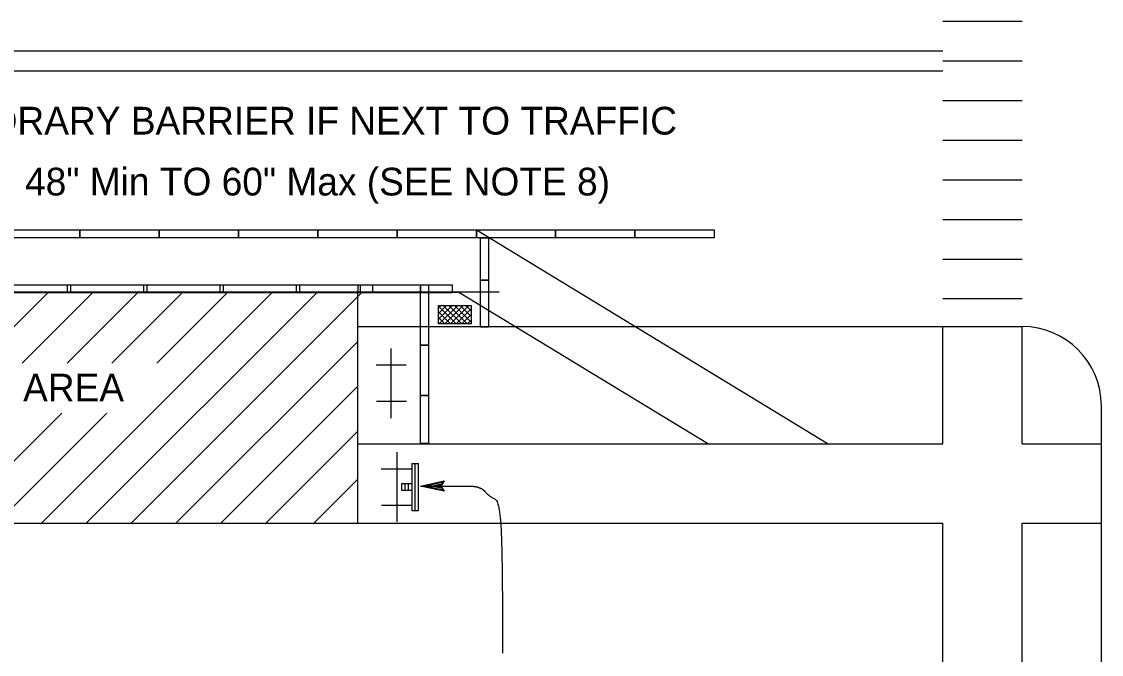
# Model space of a CAD drawing. Extents: x -893 to 867, y -474 to 712.
# Drawn here: x -99.4 to 173.1, y -58.5 to 101.2 of the extents above; entities that cross this region are included whole.
import ezdxf

# ---------------------------------------------------------------- set-up
doc = ezdxf.new("R2010")
doc.units = 0
for name, color, linetype in [('tcd_PVMT-MARKER', 7, 'Continuous'), ('temp_RAILING-TYPE-K', 7, 'Continuous'), ('temp_TRAFFIC-CONTROL', 7, 'Continuous'), ('temp_TRAFFIC-CONTROL-anno', 7, 'Continuous')]:
    doc.layers.add(name, color=color, linetype=linetype)

msp = doc.modelspace()

# ---------------------------------------------------------------- linework, layer by layer
at = {"layer": 'tcd_PVMT-MARKER'}
for p, q in [((153.1, 101.21), (133.1, 101.21)), ((-340.08, 93.8), (133.1, 93.8)), ((153.1, 91.21), (133.1, 91.21)), ((-340.08, 88.8), (133.1, 88.8)), ((153.1, 81.21), (133.1, 81.21)), ((153.1, 71.21), (133.1, 71.21)), ((153.1, 61.21), (133.1, 61.21)), ((153.1, 51.21), (133.1, 51.21)), ((15.38, 48.62), (104.18, -5.38)), ((153.1, 41.21), (133.1, 41.21)), ((-220.27, 32.93), (10.99, 32.93)), ((21.18, 32.93), (-210.08, 32.93)), ((-14.55, -25.38), (-14.55, 32.93)), ((10.99, 32.93), (73.99, -5.38)), ((153.1, 31.21), (133.1, 31.21)), ((5.79, 26.1), (9.25, 29.56)), ((5.79, 27.51), (7.84, 29.56)), ((5.79, 28.93), (6.42, 29.56)), ((5.79, 29.4), (10.27, 24.92)), ((5.79, 27.99), (8.86, 24.92)), ((6.02, 24.92), (10.67, 29.56)), ((7.04, 29.56), (11.69, 24.92)), ((7.43, 24.92), (12.08, 29.56)), ((8.45, 29.56), (13.1, 24.92)), ((8.85, 24.92), (13.5, 29.56)), ((9.87, 29.56), (14.04, 25.39)), ((10.26, 24.92), (14.04, 28.69)), ((11.28, 29.56), (14.04, 26.81)), ((11.68, 24.92), (14.04, 27.28)), ((12.7, 29.56), (14.04, 28.22)), ((5.79, 26.57), (7.45, 24.92)), ((5.79, 25.16), (6.03, 24.92)), ((13.09, 24.92), (14.04, 25.86)), ((-14.55, 24.25), (153.1, 24.25)), ((133.1, -5.38), (133.1, 24.25)), ((153.1, -5.38), (153.1, 24.25)), ((173.1, -151.21), (173.1, 4.25)), ((-14.55, -5.38), (133.1, -5.38)), ((153.1, -5.38), (173.1, -5.38)), ((153.1, -5.38), (173.1, -5.38)), ((-340.08, -25.38), (133.1, -25.38)), ((133.1, -151.21), (133.1, -25.38)), ((153.1, -151.21), (153.1, -25.38)), ((153.1, -25.38), (173.1, -25.38)), ((153.1, -25.38), (173.1, -25.38))]:
    msp.add_line(p, q, dxfattribs=at)
for points in [[(-110.52, 15.02), (-92.61, 32.93)], [(-99.21, 15.02), (-81.3, 32.93)], [(-94.35, -25.38), (-36.04, 32.93)], [(-87.9, 15.02), (-69.99, 32.93)], [(-83.04, -25.38), (-24.73, 32.93)], [(-76.58, 15.02), (-58.67, 32.93)], [(-71.73, -25.38), (-13.42, 32.93)], [(-65.27, 15.02), (-47.36, 32.93)], [(-60.41, -25.38), (-14.55, 20.49)], [(-49.1, -25.38), (-14.55, 9.17)], [(-116.98, -25.38), (-89.18, 2.42)], [(-105.67, -25.38), (-77.87, 2.42)], [(-37.78, -25.38), (-14.55, -2.14)], [(-25.64, -25.38), (-14.55, -14.28)]]:
    msp.add_lwpolyline(points, dxfattribs=at)
for points in [[(-10.71, 34.77), (9.29, 34.77), (9.29, 32.77), (-10.71, 32.77)], [(14.04, 24.92), (5.79, 24.92), (5.79, 29.56), (14.04, 29.56)]]:
    msp.add_lwpolyline(points, close=True, dxfattribs=at)
msp.add_arc((153.1, 4.25), 20, 0, 90, dxfattribs=at)
at = {"layer": 'temp_RAILING-TYPE-K'}
for p, q in [((-224.67, 48.62), (15.38, 48.62)), ((-184.55, 32.93), (-14.55, 32.93)), ((-14.55, 32.93), (1.26, 32.93))]:
    msp.add_line(p, q, dxfattribs=at)
for points in [[(-84.64, 46.62), (-104.64, 46.62), (-104.64, 48.62), (-84.64, 48.62)], [(-64.64, 46.62), (-84.64, 46.62), (-84.64, 48.62), (-64.64, 48.62)], [(-44.63, 46.62), (-64.63, 46.62), (-64.63, 48.62), (-44.63, 48.62)], [(-24.63, 46.62), (-44.63, 46.62), (-44.63, 48.62), (-24.63, 48.62)], [(-4.63, 46.62), (-24.63, 46.62), (-24.63, 48.62), (-4.63, 48.62)], [(15.38, 46.62), (-4.62, 46.62), (-4.62, 48.62), (15.38, 48.62)], [(35.38, 46.62), (15.38, 46.62), (15.38, 48.62), (35.38, 48.62)], [(18.47, 46.62), (18.47, 35.97), (16.47, 35.97), (16.47, 46.62)], [(55.38, 46.62), (35.38, 46.62), (35.38, 48.62), (55.38, 48.62)], [(75.38, 46.62), (55.38, 46.62), (55.38, 48.62), (75.38, 48.62)], [(16.47, 24.1), (16.47, 35.97), (18.47, 35.97), (18.47, 24.1)], [(-107.07, 34.77), (-87.07, 34.77), (-87.07, 32.77), (-107.07, 32.77)], [(-87.8, 34.77), (-67.8, 34.77), (-67.8, 32.77), (-87.8, 32.77)], [(-68.53, 34.77), (-48.53, 34.77), (-48.53, 32.77), (-68.53, 32.77)], [(-49.25, 34.77), (-29.25, 34.77), (-29.25, 32.77), (-49.25, 32.77)], [(-29.98, 34.77), (-13.9, 34.77), (-13.9, 32.77), (-29.98, 32.77)], [(-14.48, 34.77), (1.27, 34.77), (1.27, 32.77), (-14.48, 32.77)], [(3.27, 34.77), (3.27, 19.55), (1.27, 19.55), (1.27, 34.77)], [(1.27, 6.88), (1.27, 19.55), (3.27, 19.55), (3.27, 6.88)], [(3.27, 6.88), (3.27, -5.23), (1.27, -5.23), (1.27, 6.88)]]:
    msp.add_lwpolyline(points, close=True, dxfattribs=at)
at = {"layer": 'temp_TRAFFIC-CONTROL'}
for p, q in [((-6.11, 1.13), (-6.11, 18.73)), ((-2.31, 14.47), (-9.91, 14.47)), ((-2.23, 5.3), (-9.83, 5.3)), ((-4.72, -7.45), (-4.72, -25.05)), ((-0.92, -10.34), (0.77, -10.34)), ((-0.92, -10.34), (-0.92, -22.16)), ((-0.08, -22.16), (-0.08, -10.34)), ((0.77, -22.16), (0.77, -10.34)), ((-8.6, -11.62), (-1, -11.62)), ((-3.45, -15.4), (-1.76, -15.4)), ((-3.45, -17.09), (-3.45, -15.4)), ((-2.61, -17.09), (-2.61, -15.4)), ((-1.76, -15.4), (-0.92, -15.4)), ((-1.76, -17.09), (-1.76, -15.4)), ((-0.92, -16.25), (-0.92, -16.25)), ((-1.76, -17.09), (-3.45, -17.09)), ((-0.92, -17.09), (-1.76, -17.09)), ((-8.52, -20.79), (-0.92, -20.79)), ((-0.92, -22.16), (0.77, -22.16))]:
    msp.add_line(p, q, dxfattribs=at)
at = {"layer": 'temp_TRAFFIC-CONTROL-anno'}
msp.add_lwpolyline([(7.22, -17.32), (1.31, -16), (7.22, -14.69), (7.01, -15.04), (2.68, -16), (7.01, -16.97), (6.8, -16.62), (4.03, -16), (6.8, -15.39), (6.59, -15.74), (5.39, -16), (6.59, -16.27), (6.43, -16), (7.22, -14.69), (6.43, -16)], close=True, dxfattribs=at)
msp.add_open_spline([(1.31, -16), (10.39, -16), (16.33, -16), (18.73, -18.72), (21.22, -19.68), (21.99, -33.68), (21.99, -58.22)], degree=2, dxfattribs=at)

# ---------------------------------------------------------------- texts
for s, p in [('TEMPORARY BARRIER IF NEXT TO TRAFFIC', (-133.7, 72.7)), ('48" Min TO 60" Max (SEE NOTE 8)', (-98.5, 57.33)), ('WORK AREA', (-130.72, 5.34))]:
    msp.add_text(s, height=7, dxfattribs=at).set_placement(p)

doc.saveas('drawing.dxf')
